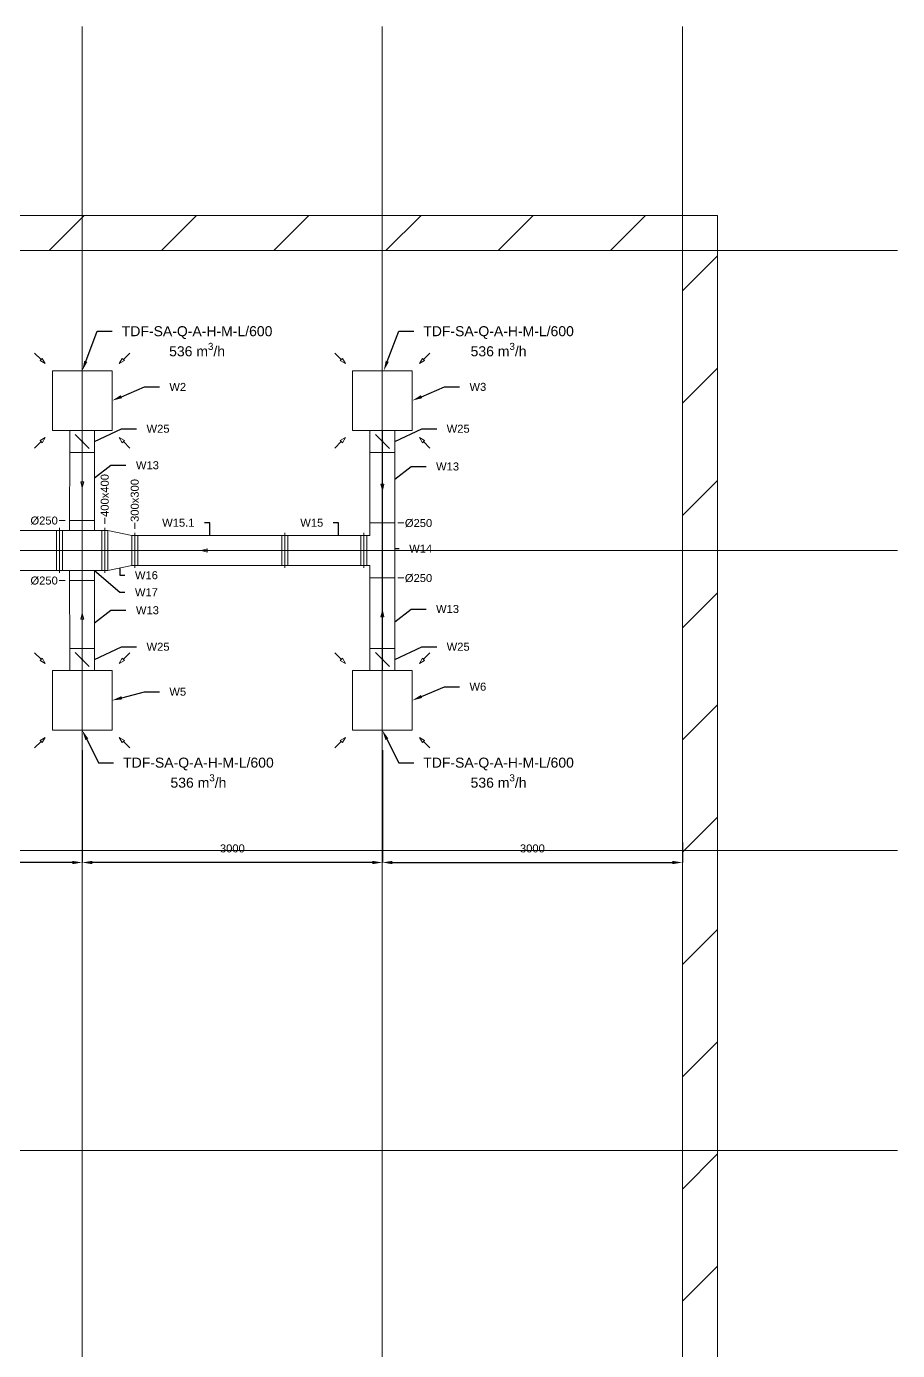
# Model space of a CAD drawing. Header units: millimetres. Extents: x 59762 to 60194, y -87842 to -87548.
# Drawn here: x 59965.51 to 59974.22, y -87783.54 to -87770.3 of the extents above; entities that cross this region are included whole.
import ezdxf
from ezdxf import colors
from ezdxf.entities.mleader import LeaderData, LeaderLine
from ezdxf.math import Vec2, Vec3

# ---------------------------------------------------------------- set-up
doc = ezdxf.new("R2010")
doc.units = ezdxf.units.MM
doc.linetypes.add('JIS_02_1.2', pattern=[2.5, 1.25, -1.25])
doc.linetypes.add('KRESKAKROPKA', pattern=[25.4, 12.7, -6.35, 0, -6.35])
for name, color, linetype, lineweight in [('kanały', 7, 'Continuous', 20), ('nawi. strzałki', 150, 'Continuous', 20), ('wymiary', 7, 'Continuous', 13), ('wyw opis', 30, 'Continuous', 20)]:
    doc.layers.add(name, color=color, linetype=linetype, lineweight=lineweight)
doc.layers.add('osie', color=7, linetype='JIS_02_1.2', lineweight=5, transparency=0.7)
doc.layers.add('podkład', color=7, linetype='Continuous', lineweight=13, transparency=0.7)
doc.styles.add('styl1', font='arial.ttf', dxfattribs={"height": 0.08})
doc.linetypes.add('ZYGZAK', pattern='A,0.00254,-5.08,[131,ltypeshp.shx,S=5.08,R=0,X=-5.08,Y=0],-10.16,[131,ltypeshp.shx,S=5.08,R=180,X=5.08,Y=0],-5.08', length=20.32254)
doc.dimstyles.new('Kopia Opisowy', dxfattribs={"dimscale": 0, "dimtxt": 0.08, "dimasz": 0.1, "dimexe": 0, "dimexo": 0.2, "dimgap": 0.1, "dimtad": 1, "dimlfac": 1000, "dimtxsty": 'styl1', "dimcen": 2.5, "dimadec": 0, "dimazin": 0, "dimtfac": 1, "dimtmove": 0, "dimatfit": 3, "dimfxl": 1, "dimarcsym": 0})

# ---------------------------------------------------------------- blocks, each defined once
blk = doc.blocks.new('_None')
blk = doc.blocks.new('*D93')
at = {"layer": 'Defpoints', "color": 0, "transparency": 16777216}
for p in [(59963.072, -87777.334), (59966.072, -87777.334), (59963.072, -87778.656)]:
    blk.add_point(p, dxfattribs=at)
at = {"layer": 'wymiary', "color": 0, "lineweight": -2, "transparency": 16777216}
for p, q in [((59963.072, -87777.534), (59963.072, -87778.656)), ((59966.072, -87777.534), (59966.072, -87778.656)), ((59965.972, -87778.656), (59963.172, -87778.656))]:
    blk.add_line(p, q, dxfattribs=at)
at = {"layer": 'wymiary', "color": 0, "transparency": 16777216}
for points in [[(59963.172, -87778.64), (59963.172, -87778.673), (59963.072, -87778.656)], [(59965.972, -87778.64), (59965.972, -87778.673), (59966.072, -87778.656)]]:
    blk.add_solid(points, dxfattribs=at)
at = {"layer": 'wymiary', "color": 0, "transparency": 16777216, "insert": (59964.572, -87778.516), "char_height": 0.08, "attachment_point": 5, "style": 'styl1'}
blk.add_mtext('3000', dxfattribs=at)
blk = doc.blocks.new('*D94')
at = {"layer": 'Defpoints', "color": 0, "transparency": 16777216}
for p in [(59966.072, -87777.334), (59969.072, -87777.334), (59966.072, -87778.656)]:
    blk.add_point(p, dxfattribs=at)
at = {"layer": 'wymiary', "color": 0, "lineweight": -2, "transparency": 16777216}
for p, q in [((59966.072, -87777.534), (59966.072, -87778.656)), ((59969.072, -87777.534), (59969.072, -87778.656)), ((59968.972, -87778.656), (59966.172, -87778.656))]:
    blk.add_line(p, q, dxfattribs=at)
at = {"layer": 'wymiary', "color": 0, "transparency": 16777216}
for points in [[(59966.172, -87778.64), (59966.172, -87778.673), (59966.072, -87778.656)], [(59968.972, -87778.64), (59968.972, -87778.673), (59969.072, -87778.656)]]:
    blk.add_solid(points, dxfattribs=at)
at = {"layer": 'wymiary', "color": 0, "transparency": 16777216, "insert": (59967.572, -87778.516), "char_height": 0.08, "attachment_point": 5, "style": 'styl1'}
blk.add_mtext('3000', dxfattribs=at)
blk = doc.blocks.new('*D95')
at = {"layer": 'Defpoints', "color": 0, "transparency": 16777216}
for p in [(59969.072, -87777.334), (59972.071, -87778.656), (59972.071, -87778.656)]:
    blk.add_point(p, dxfattribs=at)
at = {"layer": 'wymiary', "color": 0, "lineweight": -2, "transparency": 16777216}
for p, q in [((59969.072, -87777.534), (59969.072, -87778.656)), ((59972.071, -87778.456), (59972.071, -87778.656)), ((59969.172, -87778.656), (59971.971, -87778.656))]:
    blk.add_line(p, q, dxfattribs=at)
at = {"layer": 'wymiary', "color": 0, "transparency": 16777216}
for points in [[(59969.172, -87778.64), (59969.172, -87778.673), (59969.072, -87778.656)], [(59971.971, -87778.64), (59971.971, -87778.673), (59972.071, -87778.656)]]:
    blk.add_solid(points, dxfattribs=at)
at = {"layer": 'wymiary', "color": 0, "transparency": 16777216, "insert": (59970.571, -87778.516), "char_height": 0.08, "attachment_point": 5, "style": 'styl1'}
blk.add_mtext('3000', dxfattribs=at)

msp = doc.modelspace()

# ---------------------------------------------------------------- hatches: boundary and pattern name
at = {"layer": 'podkład'}
h = msp.add_hatch(dxfattribs=at)
h.set_pattern_fill('ANSI31', color=256, scale=0.25)
h.set_pattern_definition([(45, (56984.5771, -93786.78106), (-0.56126601, 0.56126601), [])])
h.paths.add_polyline_path([(59941.720847, -87772.18638), (59941.720847, -87793.88638), (59972.420847, -87793.88638), (59972.420847, -87772.18638)])
h.paths.add_polyline_path([(59942.070847, -87772.53638), (59953.830847, -87772.53638), (59953.830847, -87784.77638), (59960.310847, -87784.77638), (59960.310847, -87772.53638), (59972.070847, -87772.53638), (59972.070847, -87793.53638), (59942.070847, -87793.53638)], flags=16)
h.paths.add_polyline_path([(59954.070847, -87772.53638), (59960.070847, -87772.53638), (59960.070847, -87784.53638), (59954.070847, -87784.53638)], flags=16)

# ---------------------------------------------------------------- linework, layer by layer
at = {"layer": 'kanały'}
for p, q in [((59965.772847, -87773.73838), (59966.370847, -87773.73838)), ((59965.772847, -87774.33638), (59965.772847, -87773.73838)), ((59966.370847, -87773.73838), (59966.370847, -87774.33638)), ((59968.772847, -87773.73838), (59969.370847, -87773.73838)), ((59968.772847, -87774.33638), (59968.772847, -87773.73838)), ((59969.370847, -87773.73838), (59969.370847, -87774.33638)), ((59966.370847, -87774.33638), (59965.772847, -87774.33638)), ((59965.947847, -87774.33638), (59966.195847, -87774.33638)), ((59965.947847, -87774.55638), (59965.947847, -87774.33638)), ((59966.068312, -87774.442844), (59966.001844, -87774.376376)), ((59966.195847, -87774.33638), (59966.195847, -87774.55638)), ((59969.370847, -87774.33638), (59968.772847, -87774.33638)), ((59968.947847, -87774.33638), (59969.195847, -87774.33638)), ((59968.947847, -87774.55638), (59968.947847, -87774.33638)), ((59969.068312, -87774.442844), (59969.001844, -87774.376376)), ((59969.195847, -87774.33638), (59969.195847, -87774.55638)), ((59966.195847, -87774.55638), (59965.947847, -87774.55638)), ((59966.075383, -87774.449916), (59966.141851, -87774.516384)), ((59969.195847, -87774.55638), (59968.947847, -87774.55638)), ((59969.075383, -87774.449916), (59969.141851, -87774.516384)), ((59968.945847, -87775.26138), (59968.945847, -87775.38638)), ((59968.945847, -87775.26138), (59969.195847, -87775.26138)), ((59969.195847, -87775.26138), (59969.195847, -87775.81138)), ((59968.885847, -87775.38638), (59968.945847, -87775.38638)), ((59968.885847, -87775.68638), (59968.945847, -87775.68638)), ((59968.945847, -87775.68638), (59968.945847, -87775.81138)), ((59968.945847, -87775.81138), (59969.195847, -87775.81138)), ((59965.947847, -87776.51638), (59966.195847, -87776.51638)), ((59965.947847, -87776.73638), (59965.947847, -87776.51638)), ((59966.068312, -87776.622844), (59966.001844, -87776.556376)), ((59966.195847, -87776.51638), (59966.195847, -87776.73638)), ((59968.947847, -87776.51638), (59969.195847, -87776.51638)), ((59968.947847, -87776.73638), (59968.947847, -87776.51638)), ((59969.068312, -87776.622844), (59969.001844, -87776.556376)), ((59969.195847, -87776.51638), (59969.195847, -87776.73638)), ((59966.075383, -87776.629916), (59966.141851, -87776.696384)), ((59969.075383, -87776.629916), (59969.141851, -87776.696384)), ((59966.370847, -87776.73638), (59965.772847, -87776.73638)), ((59965.772847, -87776.73638), (59965.772847, -87777.33438)), ((59966.195847, -87776.73638), (59965.947847, -87776.73638)), ((59966.370847, -87777.33438), (59966.370847, -87776.73638)), ((59969.370847, -87776.73638), (59968.772847, -87776.73638)), ((59968.772847, -87776.73638), (59968.772847, -87777.33438)), ((59969.195847, -87776.73638), (59968.947847, -87776.73638)), ((59969.370847, -87777.33438), (59969.370847, -87776.73638)), ((59965.772847, -87777.33438), (59966.370847, -87777.33438)), ((59968.772847, -87777.33438), (59969.370847, -87777.33438))]:
    msp.add_line(p, q, dxfattribs=at)
at = {"layer": 'kanały', "linetype": 'ZYGZAK', "ltscale": 0.1}
for p, q in [((59965.945847, -87775.23638), (59965.947847, -87774.55638)), ((59966.195847, -87775.23638), (59966.195847, -87774.55638)), ((59968.945847, -87775.26138), (59968.947847, -87774.55638)), ((59969.195847, -87775.26138), (59969.195847, -87774.55638)), ((59965.947847, -87776.51638), (59965.945847, -87775.83638)), ((59966.195847, -87776.51638), (59966.195847, -87775.83638)), ((59968.947847, -87776.51638), (59968.945847, -87775.81138)), ((59969.195847, -87776.51638), (59969.195847, -87775.81138))]:
    msp.add_line(p, q, dxfattribs=at)
at = {"layer": 'kanały', "ltscale": 20}
for p, q in [((59965.945847, -87775.23638), (59966.195847, -87775.23638)), ((59965.945847, -87775.23638), (59965.945847, -87775.33638)), ((59966.195847, -87775.23638), (59966.195847, -87775.33638)), ((59965.095847, -87775.33638), (59965.845847, -87775.33638)), ((59965.815847, -87775.33638), (59965.815847, -87775.73638)), ((59965.845847, -87775.33638), (59965.845847, -87775.31138)), ((59965.845847, -87775.33638), (59965.845847, -87775.31138)), ((59965.845847, -87775.33638), (59965.845847, -87775.73638)), ((59965.845847, -87775.33638), (59966.295847, -87775.33638)), ((59965.845847, -87775.33638), (59965.845847, -87775.73638)), ((59965.875847, -87775.33638), (59965.875847, -87775.73638)), ((59966.265847, -87775.33638), (59966.265847, -87775.73638)), ((59966.295847, -87775.33638), (59966.295847, -87775.31138)), ((59966.295847, -87775.31138), (59966.295847, -87775.33638)), ((59966.295847, -87775.33638), (59966.295847, -87775.73638)), ((59966.295847, -87775.73638), (59966.295847, -87775.33638)), ((59966.325847, -87775.33638), (59966.295847, -87775.33638)), ((59966.325847, -87775.73638), (59966.325847, -87775.33638)), ((59966.325847, -87775.33638), (59966.565847, -87775.38638)), ((59966.595847, -87775.36138), (59966.595847, -87775.38638)), ((59966.595847, -87775.38638), (59966.595847, -87775.36138)), ((59968.095847, -87775.38638), (59968.095847, -87775.36138)), ((59968.095847, -87775.38638), (59968.095847, -87775.36138)), ((59968.885847, -87775.38638), (59968.885847, -87775.36138)), ((59968.885847, -87775.38638), (59968.885847, -87775.36138)), ((59966.565847, -87775.68638), (59966.565847, -87775.38638)), ((59966.565847, -87775.38638), (59966.595847, -87775.38638)), ((59966.595847, -87775.68638), (59966.595847, -87775.38638)), ((59966.595847, -87775.38638), (59968.095847, -87775.38638)), ((59966.595847, -87775.38638), (59966.595847, -87775.68638)), ((59966.625847, -87775.38638), (59966.625847, -87775.68638)), ((59968.065847, -87775.38638), (59968.065847, -87775.68638)), ((59968.095847, -87775.38638), (59968.095847, -87775.68638)), ((59968.095847, -87775.38638), (59968.885847, -87775.38638)), ((59968.095847, -87775.38638), (59968.095847, -87775.68638)), ((59968.125847, -87775.38638), (59968.125847, -87775.68638)), ((59968.855847, -87775.38638), (59968.855847, -87775.68638)), ((59968.885847, -87775.38638), (59968.885847, -87775.68638)), ((59968.885847, -87775.38638), (59968.885847, -87775.68638)), ((59968.915847, -87775.38638), (59968.915847, -87775.68638)), ((59965.095847, -87775.73638), (59965.845847, -87775.73638)), ((59965.845847, -87775.76138), (59965.845847, -87775.73638)), ((59965.845847, -87775.73638), (59966.295847, -87775.73638)), ((59965.845847, -87775.76138), (59965.845847, -87775.73638)), ((59965.945847, -87775.83638), (59965.945847, -87775.73638)), ((59966.195847, -87775.83638), (59966.195847, -87775.73638)), ((59966.295847, -87775.76138), (59966.295847, -87775.73638)), ((59966.295847, -87775.73638), (59966.295847, -87775.76138)), ((59966.325847, -87775.73638), (59966.295847, -87775.73638)), ((59966.325847, -87775.73638), (59966.565847, -87775.68638)), ((59966.565847, -87775.68638), (59966.595847, -87775.68638)), ((59966.595847, -87775.68638), (59966.595847, -87775.71138)), ((59966.595847, -87775.68638), (59968.095847, -87775.68638)), ((59966.595847, -87775.71138), (59966.595847, -87775.68638)), ((59968.095847, -87775.71138), (59968.095847, -87775.68638)), ((59968.095847, -87775.68638), (59968.885847, -87775.68638)), ((59968.095847, -87775.71138), (59968.095847, -87775.68638)), ((59968.885847, -87775.71138), (59968.885847, -87775.68638)), ((59968.885847, -87775.71138), (59968.885847, -87775.68638)), ((59965.945847, -87775.83638), (59966.195847, -87775.83638))]:
    msp.add_line(p, q, dxfattribs=at)
at = {"layer": 'kanały'}
for centre in [(59966.071847, -87774.44638), (59969.071847, -87774.44638), (59966.071847, -87776.62638), (59969.071847, -87776.62638)]:
    msp.add_circle(centre, 0.005, dxfattribs=at)
at = {"layer": 'nawi. strzałki', "color": 7, "ltscale": 20}
for p, q in [((59965.59607, -87773.561603), (59965.661156, -87773.626689)), ((59965.672136, -87773.615708), (59965.650175, -87773.637669)), ((59965.702136, -87773.667669), (59965.650175, -87773.637669)), ((59965.702136, -87773.667669), (59965.672136, -87773.615708)), ((59966.441558, -87773.667669), (59966.471558, -87773.615708)), ((59966.441558, -87773.667669), (59966.493519, -87773.637669)), ((59966.493519, -87773.637669), (59966.471558, -87773.615708)), ((59966.547624, -87773.561603), (59966.482539, -87773.626689)), ((59968.59607, -87773.561603), (59968.661156, -87773.626689)), ((59968.672136, -87773.615708), (59968.650175, -87773.637669)), ((59968.702136, -87773.667669), (59968.650175, -87773.637669)), ((59968.702136, -87773.667669), (59968.672136, -87773.615708)), ((59969.441558, -87773.667669), (59969.471558, -87773.615708)), ((59969.441558, -87773.667669), (59969.493519, -87773.637669)), ((59969.493519, -87773.637669), (59969.471558, -87773.615708)), ((59969.547624, -87773.561603), (59969.482539, -87773.626689)), ((59965.702136, -87774.407091), (59965.650175, -87774.437091)), ((59965.650175, -87774.437091), (59965.672136, -87774.459052)), ((59965.702136, -87774.407091), (59965.672136, -87774.459052)), ((59966.441558, -87774.407091), (59966.493519, -87774.437091)), ((59966.441558, -87774.407091), (59966.471558, -87774.459052)), ((59966.471558, -87774.459052), (59966.493519, -87774.437091)), ((59968.702136, -87774.407091), (59968.650175, -87774.437091)), ((59968.650175, -87774.437091), (59968.672136, -87774.459052)), ((59968.702136, -87774.407091), (59968.672136, -87774.459052)), ((59969.441558, -87774.407091), (59969.493519, -87774.437091)), ((59969.441558, -87774.407091), (59969.471558, -87774.459052)), ((59969.471558, -87774.459052), (59969.493519, -87774.437091)), ((59965.59607, -87774.513157), (59965.661156, -87774.448071)), ((59966.547624, -87774.513157), (59966.482539, -87774.448071)), ((59968.59607, -87774.513157), (59968.661156, -87774.448071)), ((59969.547624, -87774.513157), (59969.482539, -87774.448071)), ((59966.071847, -87774.757203), (59966.071847, -87774.849248)), ((59969.071847, -87774.782203), (59969.071847, -87774.874248)), ((59966.071847, -87774.907203), (59966.056318, -87774.849248)), ((59966.087376, -87774.849248), (59966.056318, -87774.849248)), ((59966.071847, -87774.907203), (59966.087376, -87774.849248)), ((59969.071847, -87774.932203), (59969.056318, -87774.874248)), ((59969.087376, -87774.874248), (59969.056318, -87774.874248)), ((59969.071847, -87774.932203), (59969.087376, -87774.874248)), ((59967.262892, -87775.53638), (59967.320847, -87775.520851)), ((59967.262892, -87775.53638), (59967.320847, -87775.551909)), ((59967.320847, -87775.551909), (59967.320847, -87775.520851)), ((59967.412892, -87775.53638), (59967.320847, -87775.53638)), ((59966.071847, -87776.165557), (59966.056318, -87776.223512)), ((59966.071847, -87776.165557), (59966.087376, -87776.223512)), ((59969.071847, -87776.140557), (59969.056318, -87776.198512)), ((59969.071847, -87776.140557), (59969.087376, -87776.198512)), ((59966.087376, -87776.223512), (59966.056318, -87776.223512)), ((59966.071847, -87776.315557), (59966.071847, -87776.223512)), ((59969.087376, -87776.198512), (59969.056318, -87776.198512)), ((59969.071847, -87776.290557), (59969.071847, -87776.198512)), ((59965.59607, -87776.559603), (59965.661156, -87776.624689)), ((59966.547624, -87776.559603), (59966.482539, -87776.624689)), ((59968.59607, -87776.559603), (59968.661156, -87776.624689)), ((59969.547624, -87776.559603), (59969.482539, -87776.624689)), ((59965.650175, -87776.635669), (59965.672136, -87776.613708)), ((59965.702136, -87776.665669), (59965.650175, -87776.635669)), ((59965.702136, -87776.665669), (59965.672136, -87776.613708)), ((59966.441558, -87776.665669), (59966.471558, -87776.613708)), ((59966.441558, -87776.665669), (59966.493519, -87776.635669)), ((59966.471558, -87776.613708), (59966.493519, -87776.635669)), ((59968.650175, -87776.635669), (59968.672136, -87776.613708)), ((59968.702136, -87776.665669), (59968.650175, -87776.635669)), ((59968.702136, -87776.665669), (59968.672136, -87776.613708)), ((59969.441558, -87776.665669), (59969.471558, -87776.613708)), ((59969.441558, -87776.665669), (59969.493519, -87776.635669)), ((59969.471558, -87776.613708), (59969.493519, -87776.635669)), ((59965.59607, -87777.511157), (59965.661156, -87777.446071)), ((59965.702136, -87777.405091), (59965.650175, -87777.435091)), ((59965.672136, -87777.457052), (59965.650175, -87777.435091)), ((59965.702136, -87777.405091), (59965.672136, -87777.457052)), ((59966.441558, -87777.405091), (59966.471558, -87777.457052)), ((59966.441558, -87777.405091), (59966.493519, -87777.435091)), ((59966.493519, -87777.435091), (59966.471558, -87777.457052)), ((59966.547624, -87777.511157), (59966.482539, -87777.446071)), ((59968.59607, -87777.511157), (59968.661156, -87777.446071)), ((59968.702136, -87777.405091), (59968.650175, -87777.435091)), ((59968.672136, -87777.457052), (59968.650175, -87777.435091)), ((59968.702136, -87777.405091), (59968.672136, -87777.457052)), ((59969.441558, -87777.405091), (59969.471558, -87777.457052)), ((59969.441558, -87777.405091), (59969.493519, -87777.435091)), ((59969.493519, -87777.435091), (59969.471558, -87777.457052)), ((59969.547624, -87777.511157), (59969.482539, -87777.446071))]:
    msp.add_line(p, q, dxfattribs=at)
at = {"layer": 'osie', "linetype": 'Continuous'}
for p, q in [((59966.070847, -87795.29638), (59966.070847, -87770.29638)), ((59969.070847, -87795.29638), (59969.070847, -87770.29638)), ((59972.070847, -87795.29638), (59972.070847, -87770.29638)), ((59939.220847, -87772.53638), (59974.220847, -87772.53638)), ((59939.220847, -87775.53638), (59974.220847, -87775.53638)), ((59939.220847, -87778.53638), (59974.220847, -87778.53638)), ((59939.220847, -87781.53638), (59974.220847, -87781.53638))]:
    msp.add_line(p, q, dxfattribs=at)
at = {"layer": 'osie', "color": 7, "linetype": 'KRESKAKROPKA', "ltscale": 0.1}
for p, q in [((59966.071847, -87775.23638), (59966.071847, -87774.33638)), ((59969.071847, -87775.53638), (59969.071847, -87774.33638)), ((59969.071847, -87776.73638), (59969.071847, -87775.53638)), ((59966.071847, -87776.73638), (59966.070847, -87775.83638))]:
    msp.add_line(p, q, dxfattribs=at)
at = {"layer": 'podkład'}
msp.add_lwpolyline([(59941.720847, -87772.18638), (59972.420847, -87772.18638), (59972.420847, -87793.88638), (59941.720847, -87793.88638)], close=True, dxfattribs=at)
msp.add_lwpolyline([(59960.310847, -87772.53638), (59972.070847, -87772.53638), (59972.070847, -87793.53638), (59942.070847, -87793.53638), (59942.070847, -87772.53638)], dxfattribs=at)
at = {"layer": 'wymiary', "color": 7}
for p, q in [((59965.902038, -87775.23638), (59965.841683, -87775.23638)), ((59966.295847, -87775.210353), (59966.295847, -87775.270708)), ((59966.595847, -87775.260353), (59966.595847, -87775.320708)), ((59969.286558, -87775.26138), (59969.226203, -87775.26138)), ((59965.902038, -87775.83638), (59965.841683, -87775.83638)), ((59969.286558, -87775.81138), (59969.226203, -87775.81138))]:
    msp.add_line(p, q, dxfattribs=at)

# ---------------------------------------------------------------- texts
at = {"layer": 'wymiary', "color": 7, "ltscale": 20, "char_height": 0.08, "attachment_point": 1, "rotation": 90, "style": 'styl1'}
for s, insert in [('400x400', (59966.256134, -87775.200527)), ('300x300', (59966.556134, -87775.250527))]:
    msp.add_mtext_dynamic_manual_height_columns(s, width=0.44264358, gutter_width=1, heights=[0], dxfattribs=dict(at, insert=insert))
at = {"layer": 'wymiary', "color": 7, "ltscale": 20, "char_height": 0.08, "attachment_point": 1, "style": 'styl1'}
for insert in [(59965.554049, -87775.196667), (59969.296384, -87775.221667), (59969.296384, -87775.771667), (59965.554049, -87775.796667)]:
    msp.add_mtext_dynamic_manual_height_columns('%%C250', width=0.44264358, gutter_width=1, heights=[0], dxfattribs=dict(at, insert=insert))

# ---------------------------------------------------------------- dimensions: what is measured, and where the dimension line sits
at = {"layer": 'wymiary'}
for base, p1, p2, picture, middle in [((59963.071847, -87778.65638), (59966.071847, -87777.33438), (59963.071847, -87777.33438), '*D93', (59964.571847, -87778.515507)), ((59966.071847, -87778.65638), (59969.071847, -87777.33438), (59966.071847, -87777.33438), '*D94', (59967.571847, -87778.515507))]:
    dim = msp.add_linear_dim(base=base, p1=p1, p2=p2, dimstyle='Kopia Opisowy', override={"dimscale": 1, "dimtix": 0, "dimtofl": 1, "dimtmove": 0, "dimatfit": 3}, dxfattribs=at)
    dim.commit()
    dim.dimension.update_dxf_attribs({"geometry": picture, "text_midpoint": middle})
dim = msp.add_linear_dim(base=(59972.070847, -87778.65638), p1=(59969.071847, -87777.33438), p2=(59972.070847, -87778.65638), text='3000', dimstyle='Kopia Opisowy', override={"dimscale": 1, "dimtix": 0, "dimtofl": 1, "dimtmove": 0, "dimatfit": 3}, dxfattribs=at)
dim.commit()
dim.dimension.update_dxf_attribs({"geometry": '*D95', "text_midpoint": (59970.571347, -87778.515507)})

# ---------------------------------------------------------------- leaders
ml = msp.add_multileader_mtext('Standard', dxfattribs=at)
ml.set_content('W2', color=256, style='styl1')
ml.set_leader_properties()
ml.build(insert=Vec2(0, 0))
ml.multileader.update_dxf_attribs({"dogleg_length": 0.15, "arrow_head_size": 0.1})
ctx = ml.context
ctx.base_point, ctx.char_height, ctx.arrow_head_size, ctx.landing_gap_size, ctx.plane_origin = Vec3(59966.842611, -87773.900554), 0.08, 0.1, 0.1, Vec3(59966.47527, -87774.610145)
notes = []
notes.append((ctx, [(0, (1, 1, 0), (59966.692611, -87773.900554), (1, 0), 0.15, [(0, [(59966.370847, -87774.03738)], 0, [])])]))
ctx.mtext.insert, ctx.mtext.width, ctx.mtext.flow_direction = Vec3(59966.942611, -87773.860554), 0.51353508, 5
ml = msp.add_multileader_mtext('Standard', dxfattribs=at)
ml.set_content('W3', color=256, style='styl1')
ml.set_leader_properties()
ml.build(insert=Vec2(0, 0))
ml.multileader.update_dxf_attribs({"dogleg_length": 0.15, "arrow_head_size": 0.1})
ctx = ml.context
ctx.base_point, ctx.char_height, ctx.arrow_head_size, ctx.landing_gap_size, ctx.plane_origin = Vec3(59969.842611, -87773.900554), 0.08, 0.1, 0.1, Vec3(59969.47527, -87774.635145)
notes.append((ctx, [(0, (1, 1, 0), (59969.692611, -87773.900554), (1, 0), 0.15, [(0, [(59969.370847, -87774.03738)], 0, [])])]))
ctx.mtext.insert, ctx.mtext.width, ctx.mtext.flow_direction = Vec3(59969.942611, -87773.859845), 0.51353508, 5
ml = msp.add_multileader_mtext('Standard', dxfattribs=at)
ml.set_content('W25', color=256, style='styl1')
ml.set_leader_properties()
ml.set_arrow_properties(name='NONE')
ml.build(insert=Vec2(0, 0))
ml.multileader.update_dxf_attribs({"dogleg_length": 0.15, "arrow_head_size": 0.1})
ctx = ml.context
ctx.base_point, ctx.char_height, ctx.arrow_head_size, ctx.landing_gap_size, ctx.plane_origin = Vec3(59966.614584, -87774.319325), 0.08, 0.1, 0.1, Vec3(59966.30027, -87775.019145)
notes.append((ctx, [(0, (1, 1, 0), (59966.464584, -87774.319325), (1, 0), 0.15, [(0, [(59966.195847, -87774.44638)], 0, [])])]))
ctx.mtext.insert, ctx.mtext.width, ctx.mtext.flow_direction = Vec3(59966.714584, -87774.278643), 0.51353508, 5
ml = msp.add_multileader_mtext('Standard', dxfattribs=at)
ml.set_content('W25', color=256, style='styl1')
ml.set_leader_properties()
ml.set_arrow_properties(name='NONE')
ml.build(insert=Vec2(0, 0))
ml.multileader.update_dxf_attribs({"dogleg_length": 0.15, "arrow_head_size": 0.1})
ctx = ml.context
ctx.base_point, ctx.char_height, ctx.arrow_head_size, ctx.landing_gap_size, ctx.plane_origin = Vec3(59969.614584, -87774.319325), 0.08, 0.1, 0.1, Vec3(59969.30027, -87775.019145)
notes.append((ctx, [(0, (1, 1, 0), (59969.464584, -87774.319325), (1, 0), 0.15, [(0, [(59969.195847, -87774.44638)], 0, [])])]))
ctx.mtext.insert, ctx.mtext.width, ctx.mtext.flow_direction = Vec3(59969.714584, -87774.278643), 0.51353508, 5
ml = msp.add_multileader_mtext('Standard', dxfattribs=at)
ml.set_content('W13', color=256, style='styl1')
ml.set_leader_properties()
ml.set_arrow_properties(name='NONE')
ml.build(insert=Vec2(0, 0))
ml.multileader.update_dxf_attribs({"dogleg_length": 0.15, "arrow_head_size": 0.1})
ctx = ml.context
ctx.base_point, ctx.char_height, ctx.arrow_head_size, ctx.landing_gap_size, ctx.plane_origin = Vec3(59966.508447, -87774.684325), 0.08, 0.1, 0.1, Vec3(59966.30027, -87775.384145)
notes.append((ctx, [(0, (1, 1, 0), (59966.358447, -87774.684325), (1, 0), 0.15, [(0, [(59966.195847, -87774.81138)], 0, [])])]))
ctx.mtext.insert, ctx.mtext.width, ctx.mtext.flow_direction = Vec3(59966.608447, -87774.643616), 0.51353508, 5
ml = msp.add_multileader_mtext('Standard', dxfattribs=at)
ml.set_content('W13', color=256, style='styl1')
ml.set_leader_properties()
ml.set_arrow_properties(name='NONE')
ml.build(insert=Vec2(0, 0))
ml.multileader.update_dxf_attribs({"dogleg_length": 0.15, "arrow_head_size": 0.1})
ctx = ml.context
ctx.base_point, ctx.char_height, ctx.arrow_head_size, ctx.landing_gap_size, ctx.plane_origin = Vec3(59969.508447, -87774.696825), 0.08, 0.1, 0.1, Vec3(59969.30027, -87775.396645)
notes.append((ctx, [(0, (1, 1, 0), (59969.358447, -87774.696825), (1, 0), 0.15, [(0, [(59969.195847, -87774.82388)], 0, [])])]))
ctx.mtext.insert, ctx.mtext.width, ctx.mtext.flow_direction = Vec3(59969.608447, -87774.656116), 0.51353508, 5
ml = msp.add_multileader_mtext('Standard', dxfattribs=at)
ml.set_content('W15.1', color=256, style='styl1')
ml.set_leader_properties()
ml.set_arrow_properties(name='NONE')
ml.build(insert=Vec2(0, 0))
ml.multileader.update_dxf_attribs({"dogleg_length": 0.15, "arrow_head_size": 0.1})
ctx = ml.context
ctx.base_point, ctx.char_height, ctx.arrow_head_size, ctx.landing_gap_size, ctx.plane_origin = Vec3(59966.79232, -87775.259325), 0.08, 0.1, 0.1, Vec3(59967.45027, -87775.959145)
ctx.text_align_type = 2
notes.append((ctx, [(1, (1, 1, 0), (59967.345847, -87775.259325), (-1, 0), 0.052408, [(0, [(59967.345847, -87775.38638)], 0, [])])]))
ctx.mtext.insert, ctx.mtext.width, ctx.mtext.alignment, ctx.mtext.flow_direction = Vec3(59967.193439, -87775.218643), 0.51353508, 3, 5
ml = msp.add_multileader_mtext('Standard', dxfattribs=at)
ml.set_content('W15', color=256, style='styl1')
ml.set_leader_properties()
ml.set_arrow_properties(name='NONE')
ml.build(insert=Vec2(0, 0))
ml.multileader.update_dxf_attribs({"dogleg_length": 0.15, "arrow_head_size": 0.1})
ctx = ml.context
ctx.base_point, ctx.char_height, ctx.arrow_head_size, ctx.landing_gap_size, ctx.plane_origin = Vec3(59968.156983, -87775.259325), 0.08, 0.1, 0.1, Vec3(59968.73777, -87775.959145)
ctx.text_align_type = 2
notes.append((ctx, [(1, (1, 1, 0), (59968.633347, -87775.259325), (-1, 0), 0.052408, [(0, [(59968.633347, -87775.38638)], 0, [])])]))
ctx.mtext.insert, ctx.mtext.width, ctx.mtext.alignment, ctx.mtext.flow_direction = Vec3(59968.480939, -87775.218643), 0.51353508, 3, 5
ml = msp.add_multileader_mtext('Standard', dxfattribs=at)
ml.set_content('W14', color=256, style='styl1')
ml.set_leader_properties()
ml.set_arrow_properties(name='NONE')
ml.build(insert=Vec2(0, 0))
ml.multileader.update_dxf_attribs({"dogleg_length": 0.15, "arrow_head_size": 0.1})
ctx = ml.context
ctx.base_point, ctx.char_height, ctx.arrow_head_size, ctx.landing_gap_size, ctx.plane_origin = Vec3(59969.23976, -87775.517554), 0.08, 0.1, 0.1, Vec3(59969.30027, -87776.090319)
notes.append((ctx, [(0, (1, 1, 0), (59969.222853, -87775.517554), (1, 0), 0.016907, [(0, [(59969.195847, -87775.517554)], 0, [])])]))
ctx.mtext.insert, ctx.mtext.width, ctx.mtext.flow_direction = Vec3(59969.33976, -87775.477554), 0.51353508, 5
ml = msp.add_multileader_mtext('Standard', dxfattribs=at)
ml.set_content('W17', color=256, style='styl1')
ml.set_leader_properties()
ml.set_arrow_properties(name='NONE')
ml.build(insert=Vec2(0, 0))
ml.multileader.update_dxf_attribs({"dogleg_length": 0.15, "arrow_head_size": 0.1})
ctx = ml.context
ctx.base_point, ctx.char_height, ctx.arrow_head_size, ctx.landing_gap_size, ctx.plane_origin = Vec3(59966.498255, -87775.953643), 0.08, 0.1, 0.1, Vec3(59966.30027, -87776.309145)
notes.append((ctx, [(0, (1, 1, 0), (59966.445847, -87775.953643), (1, 0), 0.052408, [(0, [(59966.195847, -87775.73638)], 0, [])])]))
ctx.mtext.insert, ctx.mtext.width, ctx.mtext.flow_direction = Vec3(59966.598255, -87775.913643), 0.51353508, 5
ml = msp.add_multileader_mtext('Standard', dxfattribs=at)
ml.set_content('W16', color=256, style='styl1')
ml.set_leader_properties()
ml.set_arrow_properties(name='NONE')
ml.build(insert=Vec2(0, 0))
ml.multileader.update_dxf_attribs({"dogleg_length": 0.15, "arrow_head_size": 0.1})
ctx = ml.context
ctx.base_point, ctx.char_height, ctx.arrow_head_size, ctx.landing_gap_size, ctx.plane_origin = Vec3(59966.498255, -87775.784305), 0.08, 0.1, 0.1, Vec3(59966.55027, -87776.284145)
notes.append((ctx, [(0, (1, 1, 0), (59966.445847, -87775.784305), (1, 0), 0.052408, [(0, [(59966.445847, -87775.71138)], 0, [])])]))
ctx.mtext.insert, ctx.mtext.width, ctx.mtext.flow_direction = Vec3(59966.598255, -87775.743623), 0.51353508, 5
ml = msp.add_multileader_mtext('Standard', dxfattribs=at)
ml.set_content('W13', color=256, style='styl1')
ml.set_leader_properties()
ml.set_arrow_properties(name='NONE')
ml.build(insert=Vec2(0, 0))
ml.multileader.update_dxf_attribs({"dogleg_length": 0.15, "arrow_head_size": 0.1})
ctx = ml.context
ctx.base_point, ctx.char_height, ctx.arrow_head_size, ctx.landing_gap_size, ctx.plane_origin = Vec3(59966.508447, -87776.134325), 0.08, 0.1, 0.1, Vec3(59966.30027, -87776.834145)
notes.append((ctx, [(0, (1, 1, 0), (59966.358447, -87776.134325), (1, 0), 0.15, [(0, [(59966.195847, -87776.26138)], 0, [])])]))
ctx.mtext.insert, ctx.mtext.width, ctx.mtext.flow_direction = Vec3(59966.608447, -87776.093616), 0.51353508, 5
ml = msp.add_multileader_mtext('Standard', dxfattribs=at)
ml.set_content('W13', color=256, style='styl1')
ml.set_leader_properties()
ml.set_arrow_properties(name='NONE')
ml.build(insert=Vec2(0, 0))
ml.multileader.update_dxf_attribs({"dogleg_length": 0.15, "arrow_head_size": 0.1})
ctx = ml.context
ctx.base_point, ctx.char_height, ctx.arrow_head_size, ctx.landing_gap_size, ctx.plane_origin = Vec3(59969.508447, -87776.121825), 0.08, 0.1, 0.1, Vec3(59969.30027, -87776.821645)
notes.append((ctx, [(0, (1, 1, 0), (59969.358447, -87776.121825), (1, 0), 0.15, [(0, [(59969.195847, -87776.24888)], 0, [])])]))
ctx.mtext.insert, ctx.mtext.width, ctx.mtext.flow_direction = Vec3(59969.608447, -87776.081116), 0.51353508, 5
ml = msp.add_multileader_mtext('Standard', dxfattribs=at)
ml.set_content('W25', color=256, style='styl1')
ml.set_leader_properties()
ml.set_arrow_properties(name='NONE')
ml.build(insert=Vec2(0, 0))
ml.multileader.update_dxf_attribs({"dogleg_length": 0.15, "arrow_head_size": 0.1})
ctx = ml.context
ctx.base_point, ctx.char_height, ctx.arrow_head_size, ctx.landing_gap_size, ctx.plane_origin = Vec3(59966.614584, -87776.499325), 0.08, 0.1, 0.1, Vec3(59966.30027, -87777.199145)
notes.append((ctx, [(0, (1, 1, 0), (59966.464584, -87776.499325), (1, 0), 0.15, [(0, [(59966.195847, -87776.62638)], 0, [])])]))
ctx.mtext.insert, ctx.mtext.width, ctx.mtext.flow_direction = Vec3(59966.714584, -87776.458643), 0.51353508, 5
ml = msp.add_multileader_mtext('Standard', dxfattribs=at)
ml.set_content('W25', color=256, style='styl1')
ml.set_leader_properties()
ml.set_arrow_properties(name='NONE')
ml.build(insert=Vec2(0, 0))
ml.multileader.update_dxf_attribs({"dogleg_length": 0.15, "arrow_head_size": 0.1})
ctx = ml.context
ctx.base_point, ctx.char_height, ctx.arrow_head_size, ctx.landing_gap_size, ctx.plane_origin = Vec3(59969.614584, -87776.499325), 0.08, 0.1, 0.1, Vec3(59969.30027, -87777.199145)
notes.append((ctx, [(0, (1, 1, 0), (59969.464584, -87776.499325), (1, 0), 0.15, [(0, [(59969.195847, -87776.62638)], 0, [])])]))
ctx.mtext.insert, ctx.mtext.width, ctx.mtext.flow_direction = Vec3(59969.714584, -87776.458643), 0.51353508, 5
ml = msp.add_multileader_mtext('Standard', dxfattribs=at)
ml.set_content('W5', color=256, style='styl1')
ml.set_leader_properties()
ml.build(insert=Vec2(0, 0))
ml.multileader.update_dxf_attribs({"dogleg_length": 0.15, "arrow_head_size": 0.1})
ctx = ml.context
ctx.base_point, ctx.char_height, ctx.arrow_head_size, ctx.landing_gap_size, ctx.plane_origin = Vec3(59966.842611, -87776.948554), 0.08, 0.1, 0.1, Vec3(59966.47527, -87777.658145)
notes.append((ctx, [(0, (1, 1, 0), (59966.692611, -87776.948554), (1, 0), 0.15, [(0, [(59966.370847, -87777.03538)], 0, [])])]))
ctx.mtext.insert, ctx.mtext.width, ctx.mtext.flow_direction = Vec3(59966.942611, -87776.907872), 0.51353508, 5
ml = msp.add_multileader_mtext('Standard', dxfattribs=at)
ml.set_content('W6', color=256, style='styl1')
ml.set_leader_properties()
ml.build(insert=Vec2(0, 0))
ml.multileader.update_dxf_attribs({"dogleg_length": 0.15, "arrow_head_size": 0.1})
ctx = ml.context
ctx.base_point, ctx.char_height, ctx.arrow_head_size, ctx.landing_gap_size, ctx.plane_origin = Vec3(59969.842611, -87776.898554), 0.08, 0.1, 0.1, Vec3(59969.47527, -87777.608145)
notes.append((ctx, [(0, (1, 1, 0), (59969.692611, -87776.898554), (1, 0), 0.15, [(0, [(59969.370847, -87777.03538)], 0, [])])]))
ctx.mtext.insert, ctx.mtext.width, ctx.mtext.flow_direction = Vec3(59969.942611, -87776.857872), 0.51353508, 5
at = {"layer": 'wyw opis', "color": 7, "ltscale": 20}
ml = msp.add_multileader_mtext('Standard', dxfattribs=at)
ml.set_content('\\A1;TDF-SA-Q-A-H-M-L/600\\P536 m{\\H0.7x;\\S3^ ;}/h', color=7, style='styl1')
ml.set_leader_properties()
ml.build(insert=Vec2(0, 0))
ml.multileader.update_dxf_attribs({"dogleg_length": 0.3, "arrow_head_size": 0.1})
ctx = ml.context
ctx.base_point, ctx.char_height, ctx.arrow_head_size, ctx.landing_gap_size, ctx.plane_origin = Vec3(59966.371847, -87773.344264), 0.1, 0.1, 0.1, Vec3(59966.320847, -87773.98738)
ctx.text_align_type = 1
notes.append((ctx, [(0, (1, 1, 0), (59966.221847, -87773.344264), (1, 0), 0.15, [(0, [(59966.071847, -87773.73838)], 0, [])])]))
ctx.mtext.insert, ctx.mtext.alignment, ctx.mtext.flow_direction = Vec3(59967.219733, -87773.293377), 2, 5
ml = msp.add_multileader_mtext('Standard', dxfattribs=at)
ml.set_content('\\A1;TDF-SA-Q-A-H-M-L/600\\P536 m{\\H0.7x;\\S3^ ;}/h', color=7, style='styl1')
ml.set_leader_properties()
ml.build(insert=Vec2(0, 0))
ml.multileader.update_dxf_attribs({"dogleg_length": 0.3, "arrow_head_size": 0.1})
ctx = ml.context
ctx.base_point, ctx.char_height, ctx.arrow_head_size, ctx.landing_gap_size, ctx.plane_origin = Vec3(59969.385245, -87773.344264), 0.1, 0.1, 0.1, Vec3(59969.334245, -87774.01238)
ctx.text_align_type = 1
notes.append((ctx, [(0, (1, 1, 0), (59969.235245, -87773.344264), (1, 0), 0.15, [(0, [(59969.085245, -87773.73838)], 0, [])])]))
ctx.mtext.insert, ctx.mtext.alignment, ctx.mtext.flow_direction = Vec3(59970.23313, -87773.293377), 2, 5
ml = msp.add_multileader_mtext('Standard', dxfattribs=at)
ml.set_content('\\A1;TDF-SA-Q-A-H-M-L/600\\P536 m{\\H0.7x;\\S3^ ;}/h', color=7, style='styl1')
ml.set_leader_properties()
ml.build(insert=Vec2(0, 0))
ml.multileader.update_dxf_attribs({"dogleg_length": 0.3, "arrow_head_size": 0.1})
ctx = ml.context
ctx.base_point, ctx.char_height, ctx.arrow_head_size, ctx.landing_gap_size, ctx.plane_origin = Vec3(59966.385189, -87777.658491), 0.1, 0.1, 0.1, Vec3(59966.301701, -87777.580803)
ctx.text_align_type = 1
notes.append((ctx, [(0, (1, 1, 0), (59966.235189, -87777.658491), (1, 0), 0.15, [(0, [(59966.071847, -87777.33438)], 0, [])])]))
ctx.mtext.insert, ctx.mtext.alignment, ctx.mtext.flow_direction = Vec3(59967.233075, -87777.607604), 2, 5
ml = msp.add_multileader_mtext('Standard', dxfattribs=at)
ml.set_content('\\A1;TDF-SA-Q-A-H-M-L/600\\P536 m{\\H0.7x;\\S3^ ;}/h', color=7, style='styl1')
ml.set_leader_properties()
ml.build(insert=Vec2(0, 0))
ml.multileader.update_dxf_attribs({"dogleg_length": 0.3, "arrow_head_size": 0.1})
ctx = ml.context
ctx.base_point, ctx.char_height, ctx.arrow_head_size, ctx.landing_gap_size, ctx.plane_origin = Vec3(59969.385189, -87777.658491), 0.1, 0.1, 0.1, Vec3(59969.301701, -87777.580803)
ctx.text_align_type = 1
notes.append((ctx, [(0, (1, 1, 0), (59969.235189, -87777.658491), (1, 0), 0.15, [(0, [(59969.071847, -87777.33438)], 0, [])])]))
ctx.mtext.insert, ctx.mtext.alignment, ctx.mtext.flow_direction = Vec3(59970.233075, -87777.607604), 2, 5
for ctx, leaders in notes:
    for number, flags, end, landing, length, lines in leaders:
        leader = LeaderData()
        leader.index, (leader.has_last_leader_line, leader.has_dogleg_vector, leader.attachment_direction) = number, flags
        leader.last_leader_point, leader.dogleg_vector, leader.dogleg_length = Vec3(end), Vec3(landing), length
        for number, points, colour, breaks in lines:
            line = LeaderLine()
            line.index, line.vertices, line.color, line.breaks = number, Vec3.list(points), colors.encode_raw_color(colour), breaks
            leader.lines.append(line)
        ctx.leaders.append(leader)

doc.saveas('drawing.dxf')
